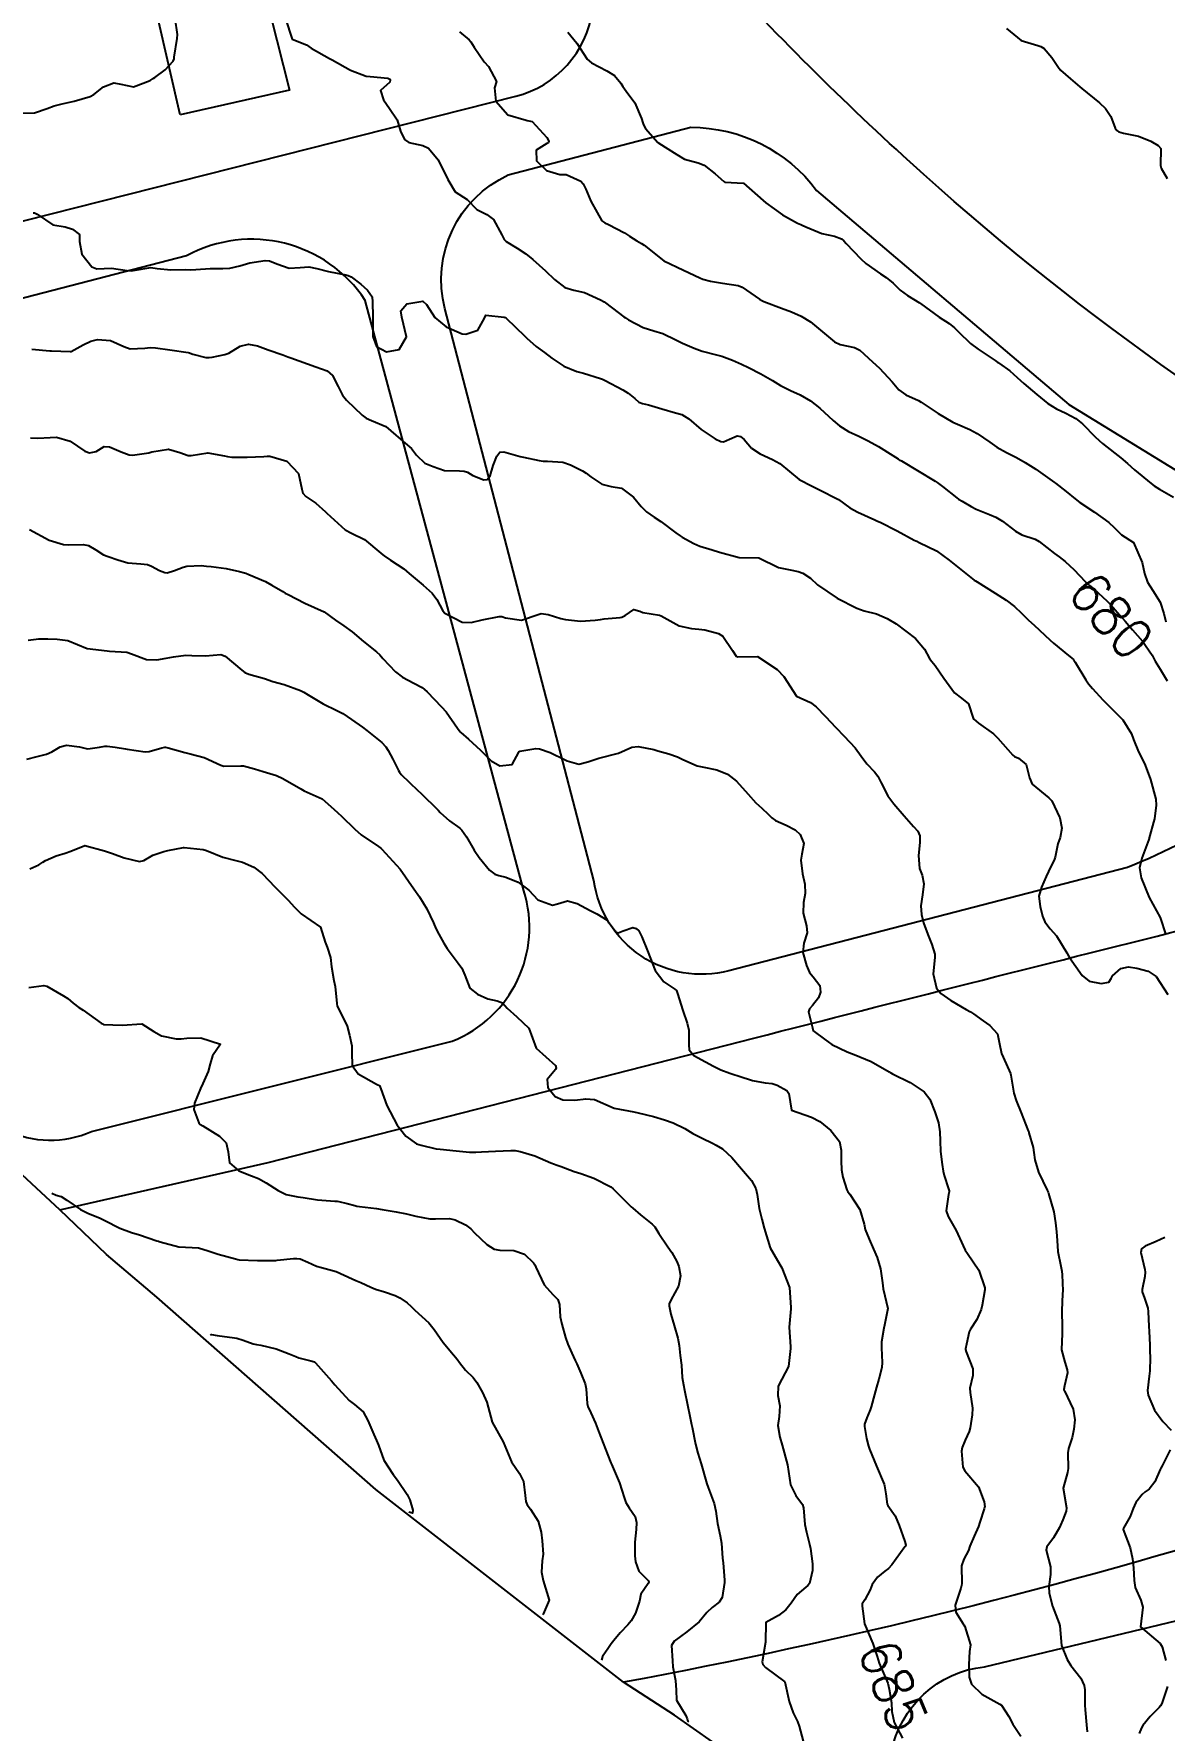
# Model space of a CAD drawing. Header units: metres. Extents: x 292545 to 299085, y 7450245 to 7463078.
# Drawn here: x 295221.8 to 295336.5, y 7462059.3 to 7462231.4 of the extents above; entities that cross this region are included whole.
import ezdxf
from ezdxf.enums import TextEntityAlignment as Align

# ---------------------------------------------------------------- set-up
doc = ezdxf.new("R2010")
doc.units = ezdxf.units.M
for name, color, linetype in [('Area', 45, 'Continuous'), ('Cotas', 45, 'Continuous'), ('Curvas de Nivel 1m', 11, 'Continuous'), ('Curvas de Nivel 5m', 15, 'Continuous'), ('Edificações', 30, 'Continuous'), ('Vias Primárias', 230, 'Continuous')]:
    doc.layers.add(name, color=color, linetype=linetype)
doc.styles.add('Style-STANDARD', font='STANDARD.shx')

msp = doc.modelspace()

# ---------------------------------------------------------------- linework, layer by layer
at = {"layer": 'Area'}
msp.add_polyline3d([(295296.44, 7462054.05, 686.29), (295286.83, 7462060.81, 686.89), (295281.64, 7462064.15, 687.44), (295270.99, 7462072.44, 689.02), (295256.52, 7462083.69, 689.88), (295234.3, 7462103.23, 689.26), (295229.22, 7462107.55, 689.09), (295224.46, 7462112.07, 688.86), (295218.75, 7462117.37, 688.76), (295212.18, 7462122.95, 688.26), (295210.22, 7462124.87, 688.24), (295194.9, 7462138.32, 687.54), (295187.76, 7462145.08, 687.13), (295184.62, 7462147.5, 687.02), (295182.61, 7462149.05, 687.01), (295173.4, 7462159.54, 686.67), (295169.09, 7462163.56, 686.09), (295163.64, 7462171.29, 685.31), (295153.98, 7462184.03, 683.41)], dxfattribs=at)
at = {"layer": 'Curvas de Nivel 1m', "flags": 128}
for points, elevation in [([(295265.02, 7462231.6), (295265.99, 7462230.77), (295266.17, 7462230.57), (295266.51, 7462230.04), (295267.52, 7462228.55), (295267.96, 7462228.06), (295268.76, 7462226.54), (295268.57, 7462225.91), (295268.71, 7462224.54), (295269.9, 7462223.18), (295271.79, 7462222.61), (295271.89, 7462222.6), (295272.39, 7462222.5), (295273.88, 7462220.85), (295274.06, 7462220.48), (295274.04, 7462220.31), (295273.87, 7462220.26), (295272.79, 7462219.57), (295272.83, 7462218.49), (295273.84, 7462217.5), (295275.18, 7462217.12), (295275.83, 7462217.12), (295277.33, 7462216.44), (295277.57, 7462216.18), (295277.81, 7462215.62), (295278.34, 7462214.42), (295278.96, 7462213.24), (295279.46, 7462212.41), (295279.77, 7462212.22), (295280.14, 7462212.04), (295281.76, 7462211.18), (295282.24, 7462210.87), (295282.99, 7462210.37), (295283.48, 7462210.1), (295283.75, 7462209.93), (295285.73, 7462208.34), (295287.72, 7462207.41), (295289.38, 7462206.63), (295289.71, 7462206.49), (295290.46, 7462206.28), (295291.7, 7462206.07), (295293.29, 7462205.84), (295293.7, 7462205.68), (295295.43, 7462204.48), (295295.68, 7462204.32), (295295.88, 7462204.22), (295297.67, 7462203.55), (295298.69, 7462203.17), (295299.66, 7462202.75), (295300.62, 7462202.16), (295301.64, 7462201.33), (295303.04, 7462200.14), (295303.63, 7462199.86), (295305.08, 7462199.56), (295305.62, 7462199.29), (295306.92, 7462198.09), (295307.6, 7462197.45), (295308.89, 7462196.07), (295309.58, 7462195.27), (295310.27, 7462194.75), (295311.56, 7462194.18), (295311.83, 7462194.03), (295313.55, 7462192.87), (295315.05, 7462191.99), (295315.53, 7462191.78), (295316.79, 7462191.24), (295317.52, 7462190.85), (295318.79, 7462189.95), (295319.51, 7462189.44), (295320.49, 7462188.91), (295321.5, 7462188.41), (295322.39, 7462187.9), (295323.48, 7462187.22), (295325.37, 7462185.87), (295325.46, 7462185.8), (295326.56, 7462184.96), (295327.45, 7462184.21), (295327.93, 7462183.84), (295329.43, 7462182.84), (295330.88, 7462181.81), (295331.41, 7462181.3), (295332.17, 7462180.56), (295333.39, 7462179.77), (295334.24, 7462177.76), (295334.49, 7462176.62), (295334.79, 7462175.76), (295335.33, 7462174.91), (295336.09, 7462173.74), (295336.46, 7462172.59), (295336.67, 7462171.74)], 679), ([(295276, 7462231.56), (295276.9, 7462230.44), (295277.97, 7462228.81), (295278.39, 7462228.43), (295279.96, 7462227.64), (295280.72, 7462227.17), (295281.36, 7462226.39), (295281.59, 7462226.03), (295281.93, 7462225.56), (295282.79, 7462224.37), (295283.46, 7462222.8), (295283.6, 7462222.36), (295283.69, 7462222.16), (295283.89, 7462221.79), (295285.12, 7462220.35), (295285.87, 7462219.88), (295287.05, 7462219.13), (295287.85, 7462218.68), (295289.22, 7462218.3), (295289.84, 7462218.05), (295290.94, 7462217.17), (295291.82, 7462216.39), (295291.91, 7462216.35), (295293.82, 7462216.24), (295295.81, 7462214.46), (295296.09, 7462214.22), (295297.79, 7462213.02), (295299.31, 7462212.18), (295299.64, 7462212.04), (295299.77, 7462211.97), (295300.14, 7462211.8), (295301.76, 7462211.14), (295303.06, 7462210.84), (295303.76, 7462210.59), (295304.01, 7462210.38), (295304.23, 7462210.12), (295305.73, 7462208.55), (295306.22, 7462208.09), (295307.71, 7462207.02), (295308.29, 7462206.65), (295308.99, 7462206.07), (295309.7, 7462205.39), (295310.46, 7462204.82), (295311.68, 7462204.09), (295311.78, 7462204.03), (295313.66, 7462202.65), (295314.68, 7462201.99), (295315.23, 7462201.57), (295315.64, 7462201.14), (295316.85, 7462199.97), (295317.63, 7462199.39), (295319.33, 7462198.23), (295319.61, 7462198.05), (295319.68, 7462198), (295319.77, 7462197.94), (295320.85, 7462197.18), (295321.59, 7462196.52), (295322.27, 7462195.9), (295323.57, 7462194.8), (295324.7, 7462193.88), (295325.56, 7462193.35), (295326.52, 7462192.89), (295327.54, 7462192.36), (295328.22, 7462191.83), (295329.52, 7462190.48), (295330.22, 7462189.81), (295331.5, 7462188.83), (295332.09, 7462188.38), (295332.76, 7462187.78), (295333.48, 7462187.16), (295335.18, 7462185.75), (295335.46, 7462185.53), (295336, 7462185.2), (295337.45, 7462184.37)], 678), ([(295320.5, 7462231.93), (295321.99, 7462230.7), (295323.68, 7462230.2), (295323.99, 7462230.11), (295324.33, 7462229.88), (295325.09, 7462228.99), (295325.83, 7462227.86), (295325.89, 7462227.79), (295325.96, 7462227.7), (295327, 7462226.8), (295327.94, 7462226.01), (295328.15, 7462225.84), (295329.92, 7462224.39), (295330.54, 7462223.81), (295331.08, 7462222.98), (295331.52, 7462221.8), (295331.67, 7462221.57), (295331.89, 7462221.44), (295332.35, 7462221.32), (295333.88, 7462220.99), (295335.14, 7462220.49), (295335.87, 7462220.07), (295336.14, 7462219.75), (295336.13, 7462218.03), (295336.18, 7462217.74), (295336.79, 7462216.69)], 677), ([(295221.78, 7462213.21), (295221.89, 7462213.21), (295222.17, 7462213.09), (295223.77, 7462212.02), (295225.01, 7462211.81), (295225.76, 7462211.57), (295226.47, 7462211.04), (295226.46, 7462210.33), (295226.71, 7462209.04), (295227.72, 7462207.75), (295228.24, 7462207.54), (295229.72, 7462207.61), (295231.32, 7462207.38), (295231.72, 7462207.33), (295232.13, 7462207.39), (295233.72, 7462207.67), (295234.35, 7462207.58), (295235.72, 7462207.44), (295237.17, 7462207.46), (295237.72, 7462207.44), (295238.28, 7462207.47), (295239.72, 7462207.59), (295241.01, 7462207.58), (295241.72, 7462207.6), (295242.72, 7462207.85), (295243.73, 7462208.16), (295245.3, 7462208.39), (295245.73, 7462208.34), (295246.48, 7462208.05), (295247.72, 7462207.61), (295248.85, 7462207.66), (295249.72, 7462207.75), (295250.55, 7462207.59), (295251.71, 7462207.26), (295253.49, 7462206.94), (295253.71, 7462206.88), (295254.01, 7462206.72), (295254.99, 7462205.99), (295255.69, 7462205.39), (295256.15, 7462204.69), (295256.18, 7462204.18), (295256.23, 7462202.68), (295256.21, 7462202.13), (295256.21, 7462200.68), (295256.59, 7462199.65), (295257.62, 7462199.11), (295258.9, 7462199.37), (295259.63, 7462200.65), (295259.16, 7462202.65), (295259.05, 7462203.27), (295259.68, 7462204), (295261.3, 7462204.25), (295261.68, 7462203.91), (295262.51, 7462202.61), (295263.65, 7462201.67), (295265.27, 7462200.95), (295265.64, 7462200.9), (295266.88, 7462201.32), (295267.54, 7462202.55), (295267.67, 7462202.83), (295269.54, 7462202.65), (295269.66, 7462202.6), (295269.74, 7462202.53), (295271.64, 7462200.71), (295271.85, 7462200.51), (295272.8, 7462199.66), (295273.62, 7462199.04), (295274.38, 7462198.47), (295275.6, 7462197.66), (295276.92, 7462197.11), (295277.59, 7462196.94), (295279.3, 7462196.41), (295279.51, 7462196.34), (295279.58, 7462196.31), (295279.79, 7462196.2), (295281.57, 7462195.26), (295282.12, 7462194.94), (295282.79, 7462194.37), (295283.21, 7462194.02), (295283.56, 7462193.87), (295284.17, 7462193.74), (295285.55, 7462193.35), (295286.93, 7462192.94), (295287.55, 7462192.76), (295287.84, 7462192.61), (295288.27, 7462192.31), (295289.53, 7462191.25), (295290.95, 7462190.28), (295291.51, 7462190.01), (295291.8, 7462189.98), (295292.4, 7462190.26), (295293.17, 7462190.6), (295293.52, 7462190.54), (295293.87, 7462190.24), (295294.63, 7462189.35), (295295.5, 7462188.76), (295296.76, 7462188.21), (295297.49, 7462187.78), (295299.46, 7462186.18), (295300.78, 7462185.48), (295301.45, 7462185.16), (295303.44, 7462184.13), (295304.62, 7462183.3), (295305.43, 7462182.87), (295307.13, 7462182.08), (295307.42, 7462181.95), (295307.67, 7462181.83), (295309.41, 7462180.95), (295311.14, 7462180.03), (295311.3, 7462179.94), (295311.39, 7462179.9), (295311.63, 7462179.79), (295313.38, 7462178.93), (295314.69, 7462178), (295315.36, 7462177.44), (295317.23, 7462175.96), (295317.3, 7462175.92), (295317.34, 7462175.89), (295317.53, 7462175.77), (295319.33, 7462174.63), (295320.47, 7462173.93), (295321.32, 7462173.27), (295322, 7462172.6), (295322.74, 7462171.9), (295323.3, 7462171.39), (295324.91, 7462169.87), (295325.27, 7462169.55), (295326.8, 7462168.31), (295327.25, 7462167.94), (295327.3, 7462167.89), (295327.33, 7462167.85), (295327.45, 7462167.65), (295328.55, 7462165.83), (295328.82, 7462165.43), (295329.21, 7462164.95), (295330.25, 7462163.81), (295331.19, 7462162.89), (295332.29, 7462161.79), (295333.16, 7462160.35), (295333.39, 7462159.78), (295333.9, 7462158.53), (295334.29, 7462157.76), (295334.56, 7462157.19), (295335.11, 7462155.75), (295335.65, 7462153.74), (295335.69, 7462153.14), (295335.5, 7462151.75), (295335.41, 7462151.39), (295335.04, 7462150.04), (295334.97, 7462149.81), (295334.96, 7462149.75), (295334.93, 7462149.65), (295334.22, 7462147.76), (295333.99, 7462146.76), (295334.15, 7462145.76), (295334.96, 7462143.75), (295336.08, 7462141.74), (295336.66, 7462139.99)], 681), ([(295221.62, 7462199.4), (295223.46, 7462199.23), (295223.62, 7462199.22), (295225.52, 7462199.14), (295225.61, 7462199.16), (295226.84, 7462199.82), (295227.63, 7462200.2), (295228.28, 7462200.38), (295229.63, 7462200.27), (295230.95, 7462199.65), (295231.62, 7462199.42), (295233.09, 7462199.5), (295233.62, 7462199.55), (295234.19, 7462199.53), (295235.62, 7462199.33), (295237.48, 7462199.05), (295237.61, 7462199.02), (295237.71, 7462199), (295237.98, 7462198.9), (295239.27, 7462198.55), (295239.61, 7462198.53), (295239.92, 7462198.57), (295241.22, 7462198.86), (295241.52, 7462198.95), (295241.61, 7462199), (295242.78, 7462199.69), (295243.62, 7462199.9), (295244.51, 7462199.72), (295245.62, 7462199.32), (295247.11, 7462198.8), (295247.61, 7462198.6), (295247.89, 7462198.51), (295249.6, 7462197.9), (295250.45, 7462197.61), (295251.6, 7462197.18), (295252.13, 7462196.73), (295252.71, 7462195.59), (295253.15, 7462194.72), (295253.56, 7462194.23), (295255.14, 7462192.7), (295255.54, 7462192.39), (295256.07, 7462192.16), (295257.53, 7462191.55), (295258.57, 7462190.66), (295259.51, 7462189.86), (295260.16, 7462189.3), (295260.66, 7462188.64), (295261.48, 7462187.84), (295262.35, 7462187.48), (295263.48, 7462187.08), (295265.02, 7462187.04), (295265.48, 7462187.02), (295265.81, 7462186.91), (295266.35, 7462186.57), (295267.47, 7462186.13), (295267.83, 7462186.18), (295268.11, 7462186.54), (295268.44, 7462187.58), (295268.79, 7462188.54), (295269.1, 7462188.93), (295269.5, 7462188.97), (295271.16, 7462188.51), (295271.49, 7462188.43), (295273.11, 7462188.11), (295273.49, 7462188.04), (295273.93, 7462188.04), (295275.49, 7462187.93), (295276.28, 7462187.66), (295277.48, 7462187.06), (295277.86, 7462186.82), (295278.34, 7462186.43), (295279.46, 7462185.71), (295280.39, 7462185.47), (295281.46, 7462185.29), (295282.65, 7462184.38), (295283.43, 7462183.44), (295283.97, 7462182.9), (295284.75, 7462182.35), (295285.42, 7462181.91), (295286.96, 7462180.76), (295287.39, 7462180.44), (295287.59, 7462180.32), (295288.78, 7462179.69), (295289.38, 7462179.42), (295290.64, 7462179.02), (295291.38, 7462178.81), (295293.37, 7462178.25), (295295.37, 7462178.22), (295297.36, 7462177.24), (295298.55, 7462177), (295299.36, 7462176.84), (295299.85, 7462176.66), (295300.6, 7462176.16), (295301.34, 7462175.49), (295303.32, 7462174.13), (295305.31, 7462173.13), (295306.07, 7462172.86), (295307.31, 7462172.53), (295308.39, 7462172.07), (295309.29, 7462171.51), (295311.27, 7462170.04), (295312.19, 7462168.96), (295312.69, 7462168.02), (295312.92, 7462167.69), (295313.25, 7462167.3), (295314.13, 7462166), (295315.21, 7462164.51), (295315.93, 7462163.98), (295316.63, 7462163.4), (295317.13, 7462161.96), (295317.18, 7462161.87), (295317.67, 7462161.46), (295319.16, 7462160.36), (295319.6, 7462159.94), (295321.14, 7462158.19), (295321.29, 7462158.07), (295321.71, 7462157.91), (295322.48, 7462157.26), (295322.82, 7462155.89), (295323.1, 7462155.27), (295324.79, 7462153.87), (295325.08, 7462153.56), (295325.9, 7462151.86), (295326.12, 7462150.79), (295325.93, 7462149.86), (295325.69, 7462149.21), (295325.44, 7462147.87), (295325.34, 7462147.54), (295325, 7462146.92), (295324.51, 7462145.88), (295324.06, 7462144.8), (295323.79, 7462143.89), (295323.92, 7462142.85), (295324.15, 7462141.88), (295324.37, 7462141.31), (295324.93, 7462140.6), (295325.58, 7462139.86), (295326.6, 7462138.15), (295326.79, 7462137.85), (295326.89, 7462137.69), (295328.16, 7462135.84), (295328.87, 7462135.27), (295330.1, 7462135.05), (295330.86, 7462135.16), (295331.1, 7462135.56), (295331.23, 7462135.8), (295332.09, 7462136.57), (295332.88, 7462136.72), (295333.7, 7462136.59), (295334.88, 7462136.29), (295335.66, 7462135.74), (295336.85, 7462133.92)], 682), ([(295221.51, 7462190.4), (295222.24, 7462190.36), (295223.51, 7462190.42), (295224.12, 7462190.46), (295225.51, 7462190.05), (295227, 7462189.03), (295227.49, 7462188.89), (295228.15, 7462189.02), (295228.98, 7462189.52), (295229.5, 7462189.49), (295230.69, 7462188.99), (295231.49, 7462188.67), (295231.83, 7462188.64), (295233.49, 7462188.87), (295233.82, 7462188.96), (295235.5, 7462189.26), (295236.65, 7462188.92), (295237.49, 7462188.61), (295237.8, 7462188.6), (295239.49, 7462188.89), (295241.19, 7462188.57), (295241.49, 7462188.49), (295241.92, 7462188.43), (295243.49, 7462188.44), (295245.18, 7462188.5), (295245.49, 7462188.53), (295245.76, 7462188.54), (295247.49, 7462188.04), (295248.67, 7462186.78), (295249.02, 7462185.2), (295249.12, 7462184.77), (295249.44, 7462184.45), (295250.45, 7462183.77), (295251.42, 7462182.89), (295251.57, 7462182.74), (295253.41, 7462181.07), (295254.06, 7462180.71), (295255.39, 7462180.07), (295257.04, 7462178.68), (295257.23, 7462178.53), (295257.37, 7462178.43), (295258.03, 7462178), (295259.36, 7462177.11), (295259.91, 7462176.64), (295261.34, 7462175.44), (295262.25, 7462174.62), (295262.71, 7462174), (295263.31, 7462172.86), (295263.54, 7462172.6), (295265.29, 7462171.7), (295266.2, 7462171.66), (295267.3, 7462171.93), (295269.03, 7462172.26), (295269.3, 7462172.26), (295269.68, 7462172.14), (295271.3, 7462171.89), (295272.98, 7462172.48), (295273.3, 7462172.58), (295274.02, 7462172.47), (295275.3, 7462172.08), (295275.78, 7462171.97), (295277.3, 7462171.8), (295278.77, 7462171.89), (295279.3, 7462171.98), (295279.68, 7462172.02), (295281.3, 7462172.16), (295281.49, 7462172.2), (295281.83, 7462172.38), (295282.7, 7462172.99), (295283.31, 7462172.8), (295283.62, 7462172.68), (295285.3, 7462172.39), (295285.46, 7462172.34), (295287.29, 7462171.31), (295288.55, 7462171.05), (295289.29, 7462170.99), (295289.9, 7462170.91), (295291.28, 7462170.55), (295291.73, 7462170.27), (295292.69, 7462168.82), (295293.09, 7462168.25), (295293.25, 7462168.17), (295295.25, 7462168.22), (295297.24, 7462166.9), (295297.91, 7462166.19), (295299.2, 7462164.18), (295300.6, 7462163.56), (295301.19, 7462163.12), (295302.12, 7462162.14), (295303.17, 7462161.02), (295304.03, 7462160.12), (295305.15, 7462158.93), (295305.76, 7462158.1), (295306.34, 7462157.31), (295307.12, 7462156.5), (295307.44, 7462156.08), (295307.77, 7462155.41), (295308.47, 7462154.07), (295309.07, 7462153.26), (295310.1, 7462152.05), (295311.05, 7462150.96), (295311.5, 7462150.48), (295311.69, 7462150.03), (295311.71, 7462149.35), (295311.58, 7462148.03), (295311.68, 7462146.71), (295311.93, 7462146.03), (295312.12, 7462145.16), (295311.99, 7462144.02), (295311.82, 7462142.9), (295311.86, 7462142.03), (295312.09, 7462141.18), (295312.5, 7462140.02), (295312.91, 7462139), (295313.23, 7462138.01), (295313.22, 7462137.68), (295313.06, 7462136.01), (295313.4, 7462134.55), (295313.83, 7462134.01), (295314.84, 7462133.3), (295316.4, 7462132.4), (295316.83, 7462132.17), (295317.15, 7462131.97), (295318.12, 7462131.26), (295318.81, 7462130.79), (295319.58, 7462129.93), (295319.8, 7462128.91), (295320, 7462127.93), (295320.76, 7462126.22), (295320.89, 7462125.92), (295320.92, 7462125.75), (295321.23, 7462123.92), (295321.46, 7462123.17), (295321.97, 7462121.91), (295322.68, 7462120.1), (295322.75, 7462119.96), (295322.77, 7462119.9), (295323.19, 7462118.41), (295323.28, 7462117.89), (295323.38, 7462117.16), (295323.73, 7462115.89), (295324.61, 7462114.06), (295324.68, 7462113.95), (295324.71, 7462113.88), (295324.76, 7462113.73), (295325.28, 7462111.87), (295325.45, 7462110.74), (295325.57, 7462109.86), (295325.65, 7462108.96), (295325.71, 7462107.86), (295326.01, 7462106.36), (295326.12, 7462105.86), (295326.15, 7462105.49), (295326.2, 7462103.85), (295326.19, 7462103.55), (295326.11, 7462101.86), (295326.15, 7462100.15), (295326.15, 7462099.85), (295326.13, 7462099.54), (295326.08, 7462097.86), (295326.4, 7462096.61), (295326.66, 7462095.85), (295326.69, 7462095.55), (295326.38, 7462094.21), (295326.31, 7462093.85), (295326.32, 7462093.79), (295326.37, 7462093.7), (295327.25, 7462091.84), (295327.41, 7462090.76), (295327.34, 7462089.84), (295327.17, 7462088.99), (295326.8, 7462087.85), (295326.73, 7462087.41), (295326.74, 7462085.85), (295326.69, 7462085.43), (295326.25, 7462083.85), (295326.58, 7462081.85), (295326.55, 7462081.52), (295326.21, 7462080.62), (295325.98, 7462080.09), (295325.88, 7462079.86), (295325.26, 7462078.81), (295324.57, 7462077.88), (295324.52, 7462077.54), (295324.95, 7462075.87), (295324.95, 7462075.07), (295324.78, 7462073.87), (295324.83, 7462073.17), (295325.17, 7462071.87), (295325.84, 7462070.12), (295325.91, 7462069.86), (295326.06, 7462067.86), (295326.64, 7462066.44), (295327.03, 7462065.85), (295328.02, 7462064.55), (295328.36, 7462063.83), (295328.45, 7462063.38), (295328.45, 7462061.83), (295328.46, 7462061.36), (295328.61, 7462059.82), (295328.67, 7462059.11)], 683), ([(295221.4, 7462181.1), (295223.39, 7462180.01), (295224.86, 7462179.58), (295225.38, 7462179.54), (295226.85, 7462179.56), (295227.38, 7462179.46), (295228.14, 7462179.02), (295228.9, 7462178.53), (295229.37, 7462178.34), (295230.37, 7462178.01), (295231.36, 7462177.73), (295232.7, 7462177.62), (295233.36, 7462177.55), (295233.77, 7462177.37), (295234.59, 7462176.94), (295235.14, 7462176.72), (295235.35, 7462176.71), (295236.1, 7462176.92), (295237, 7462177.27), (295237.36, 7462177.39), (295238.81, 7462177.44), (295239.36, 7462177.39), (295239.82, 7462177.34), (295241.36, 7462177.14), (295242.69, 7462176.85), (295243.21, 7462176.7), (295243.35, 7462176.65), (295243.65, 7462176.54), (295245.34, 7462175.81), (295245.99, 7462175.46), (295247.08, 7462174.79), (295247.33, 7462174.65), (295247.62, 7462174.5), (295249.32, 7462173.62), (295251.3, 7462172.75), (295252.45, 7462171.89), (295253.29, 7462171.32), (295254.12, 7462170.71), (295255.27, 7462169.75), (295256.61, 7462168.68), (295256.94, 7462168.37), (295257.25, 7462168.02), (295258.51, 7462166.66), (295259.23, 7462166.11), (295260.37, 7462165.49), (295261.22, 7462165.06), (295261.47, 7462164.88), (295261.72, 7462164.62), (295263.19, 7462163.1), (295263.65, 7462162.6), (295264.82, 7462160.93), (295265.07, 7462160.58), (295265.16, 7462160.49), (295265.91, 7462159.81), (295267.14, 7462158.71), (295267.29, 7462158.56), (295268.22, 7462157.64), (295269.12, 7462157.11), (295270.36, 7462157.27), (295271.03, 7462158.51), (295271.07, 7462158.58), (295271.13, 7462158.61), (295272.76, 7462158.87), (295273.14, 7462158.84), (295274.22, 7462158.47), (295274.83, 7462158.17), (295275.13, 7462158.03), (295275.94, 7462157.64), (295277.12, 7462157.3), (295278.02, 7462157.53), (295279.13, 7462157.91), (295281.13, 7462158.39), (295282.49, 7462159.02), (295283.14, 7462159.07), (295284.72, 7462158.76), (295285.14, 7462158.65), (295286.23, 7462158.33), (295287.13, 7462158.03), (295287.68, 7462157.76), (295289.12, 7462157.13), (295289.81, 7462156.98), (295291.12, 7462156.72), (295292.18, 7462156.26), (295293.1, 7462155.57), (295294.28, 7462154.24), (295295.07, 7462153.35), (295295.67, 7462152.82), (295296.31, 7462152.21), (295296.69, 7462151.83), (295297.06, 7462151.59), (295298.14, 7462151.1), (295299.05, 7462150.64), (295299.56, 7462150.17), (295299.95, 7462149.25), (295299.75, 7462148.17), (295299.62, 7462147.56), (295299.81, 7462146.17), (295300.05, 7462145.1), (295300.07, 7462144.17), (295299.89, 7462143.24), (295299.88, 7462142.17), (295300.21, 7462140.88), (295300.27, 7462140.17), (295299.95, 7462139.13), (295299.85, 7462138.17), (295300.2, 7462136.85), (295300.51, 7462136.16), (295300.87, 7462135.72), (295301.55, 7462134.84), (295301.63, 7462134.15), (295301.43, 7462133.57), (295300.83, 7462132.81), (295300.51, 7462132.48), (295300.42, 7462132.16), (295300.81, 7462130.55), (295300.9, 7462130.25), (295300.98, 7462130.16), (295302.04, 7462129.38), (295302.79, 7462128.86), (295304.32, 7462128.11), (295304.78, 7462127.94), (295305.04, 7462127.85), (295306.77, 7462127.13), (295308.6, 7462126.06), (295308.69, 7462126), (295308.75, 7462125.97), (295308.93, 7462125.88), (295310.74, 7462124.98), (295312.16, 7462124.03), (295312.72, 7462123.29), (295313.24, 7462122.01), (295313.59, 7462120.9), (295313.74, 7462120), (295313.76, 7462119.09), (295313.81, 7462118), (295313.97, 7462116.67), (295314.07, 7462116), (295314.18, 7462115.55), (295314.62, 7462114.22), (295314.68, 7462113.99), (295314.69, 7462113.91), (295314.61, 7462113.63), (295314.39, 7462111.99), (295314.58, 7462111.4), (295315.39, 7462109.98), (295316.11, 7462108.41), (295316.3, 7462107.97), (295316.54, 7462107.65), (295317.69, 7462105.96), (295318.3, 7462104.15), (295318.3, 7462103.95), (295318.03, 7462102.4), (295317.92, 7462101.96), (295317.48, 7462100.94), (295316.86, 7462099.97), (295316.72, 7462099.69), (295316.43, 7462098.44), (295316.34, 7462097.97), (295316.34, 7462097.89), (295316.42, 7462097.67), (295317.09, 7462095.96), (295317.07, 7462095.28), (295316.79, 7462093.97), (295316.81, 7462093.53), (295317.03, 7462091.96), (295317.02, 7462091.29), (295316.81, 7462089.97), (295316.7, 7462089.58), (295316.31, 7462088.71), (295316, 7462087.97), (295315.93, 7462087.6), (295316.07, 7462085.97), (295316.28, 7462085.59), (295317.64, 7462083.96), (295318.24, 7462082.45), (295318.29, 7462081.95), (295318.28, 7462081.9), (295318.23, 7462081.73), (295317.79, 7462080.38), (295317.65, 7462079.96), (295317.2, 7462078.96), (295316.79, 7462077.96), (295316.63, 7462077.51), (295316.17, 7462076.62), (295315.94, 7462075.97), (295315.95, 7462074.16), (295315.94, 7462073.97), (295315.85, 7462073.69), (295315.28, 7462071.98), (295315.37, 7462071.25), (295316.09, 7462070.09), (295316.17, 7462069.97), (295316.27, 7462069.79), (295316.85, 7462067.96), (295316.75, 7462067.27), (295316.66, 7462065.96), (295316.72, 7462064.66), (295316.96, 7462063.97), (295318.01, 7462062.93), (295319.83, 7462061.93), (295319.99, 7462061.83), (295320.73, 7462060.67), (295321.14, 7462059.91), (295321.95, 7462058.68)], 684), ([(295221.12, 7462157.78), (295222.16, 7462158.06), (295223.13, 7462158.3), (295223.65, 7462158.55), (295224.5, 7462159.06), (295225.14, 7462159.21), (295226.48, 7462159.04), (295227.14, 7462158.87), (295227.32, 7462158.85), (295228.5, 7462159.02), (295229.04, 7462159.11), (295229.14, 7462159.13), (295229.26, 7462159.13), (295230.1, 7462159), (295231.14, 7462158.83), (295231.32, 7462158.8), (295233.14, 7462158.53), (295233.53, 7462158.57), (295234.82, 7462158.94), (295235.14, 7462159), (295235.2, 7462159), (295235.46, 7462158.94), (295237.14, 7462158.47), (295237.7, 7462158.34), (295239.13, 7462157.98), (295240.8, 7462157.19), (295241.12, 7462157.09), (295242.83, 7462157.13), (295243.12, 7462157.11), (295244.21, 7462156.83), (295245.11, 7462156.56), (295246.44, 7462156.13), (295247.1, 7462155.84), (295248.92, 7462154.77), (295249.09, 7462154.67), (295249.26, 7462154.6), (295251.08, 7462153.76), (295252.27, 7462152.73), (295252.68, 7462152.34), (295253.06, 7462152.01), (295254.38, 7462150.71), (295255.04, 7462150.12), (295256.79, 7462148.92), (295257.02, 7462148.77), (295257.07, 7462148.73), (295257.12, 7462148.68), (295258.99, 7462146.65), (295260.39, 7462144.64), (295260.96, 7462143.84), (295261.7, 7462142.62), (295262.37, 7462141.18), (295262.61, 7462140.61), (295262.92, 7462140.04), (295263.44, 7462139.13), (295263.76, 7462138.6), (295264.88, 7462137.09), (295265.26, 7462136.58), (295265.56, 7462135.88), (295266.06, 7462134.57), (295266.85, 7462133.95), (295267.9, 7462133.49), (295268.84, 7462133.27), (295269.36, 7462133.06), (295269.86, 7462132.52), (295270.82, 7462131.65), (295272.04, 7462130.5), (295272.78, 7462128.49), (295274.76, 7462126.73), (295274.81, 7462126.47), (295274.75, 7462126.31), (295273.91, 7462125.31), (295273.96, 7462124.48), (295274.72, 7462123.57), (295275.49, 7462123.23), (295276.72, 7462123.2), (295277.81, 7462123.34), (295278.72, 7462123.27), (295280.71, 7462122.4), (295282.71, 7462122.01), (295283.14, 7462121.93), (295284.7, 7462121.56), (295285.81, 7462121.22), (295286.69, 7462120.9), (295287.86, 7462120.31), (295288.68, 7462119.83), (295289.64, 7462119.33), (295290.67, 7462118.83), (295291.04, 7462118.64), (295291.69, 7462118.26), (295292.65, 7462117.39), (295293.62, 7462116.24), (295294.62, 7462115.05), (295295.08, 7462114.23), (295295.2, 7462113.63), (295295.4, 7462112.22), (295295.68, 7462111.12), (295295.93, 7462110.22), (295296.54, 7462108.21), (295297.28, 7462106.94), (295297.72, 7462106.19), (295298.49, 7462104.18), (295298.61, 7462102.18), (295298.61, 7462102.04), (295298.44, 7462100.18), (295298.6, 7462098.18), (295298.6, 7462098), (295298.4, 7462096.18), (295297.7, 7462094.88), (295297.33, 7462094.2), (295297.31, 7462093.25), (295297.5, 7462092.2), (295297.42, 7462091.12), (295297.31, 7462090.2), (295297.5, 7462089.01), (295297.74, 7462088.2), (295298.28, 7462086.19), (295298.58, 7462084.19), (295299.14, 7462083.08), (295299.81, 7462082.17), (295299.92, 7462081.85), (295300.05, 7462080.16), (295300.2, 7462079.38), (295300.53, 7462078.16), (295300.62, 7462077.72), (295300.83, 7462076.15), (295300.83, 7462075.48), (295300.53, 7462074.16), (295300.34, 7462073.96), (295300.14, 7462073.81), (295299.26, 7462073.04), (295298.65, 7462072.18), (295298.11, 7462071.5), (295297.37, 7462070.93), (295296.09, 7462070.21), (295296.06, 7462068.21), (295295.72, 7462066.21), (295295.77, 7462065.95), (295296.04, 7462065.63), (295298.02, 7462064.19), (295298.46, 7462062.18), (295298.85, 7462061.05), (295299.29, 7462060.17), (295299.48, 7462059.68), (295299.88, 7462058.17)], 686), ([(295221.43, 7462146.66), (295222.34, 7462147.09), (295222.74, 7462147.35), (295223.01, 7462147.52), (295224.1, 7462147.98), (295225.01, 7462148.25), (295225.6, 7462148.46), (295227.02, 7462149.03), (295229.02, 7462148.48), (295229.8, 7462148.21), (295231.01, 7462147.79), (295232.56, 7462147.4), (295233, 7462147.51), (295233.91, 7462148.05), (295235.02, 7462148.43), (295235.43, 7462148.52), (295237.02, 7462148.84), (295237.08, 7462148.85), (295239.02, 7462148.64), (295239.36, 7462148.54), (295241.01, 7462147.86), (295242.33, 7462147.52), (295243, 7462147.34), (295244.15, 7462146.83), (295244.99, 7462146.2), (295246.32, 7462144.81), (295246.97, 7462144.17), (295247.65, 7462143.48), (295248.26, 7462142.78), (295248.94, 7462142.11), (295250.92, 7462140.75), (295251.4, 7462139.24), (295251.6, 7462138.74), (295251.94, 7462137.68), (295252.04, 7462136.74), (295252.25, 7462135.34), (295252.39, 7462134.73), (295252.57, 7462133), (295252.62, 7462132.73), (295252.83, 7462132.3), (295253.61, 7462130.72), (295253.86, 7462129.78), (295254.1, 7462128.71), (295254.1, 7462128.03), (295254.13, 7462126.71), (295254.75, 7462125.87), (295256.59, 7462124.82), (295256.73, 7462124.77), (295256.89, 7462124.68), (295257.05, 7462124.36), (295257.65, 7462122.67), (295258.68, 7462120.66), (295259.57, 7462119.55), (295260.66, 7462118.78), (295261.14, 7462118.63), (295262.66, 7462118.28), (295263.05, 7462118.22), (295264.66, 7462118.06), (295266.02, 7462117.94), (295266.66, 7462117.93), (295267.25, 7462117.96), (295268.66, 7462118.02), (295270.22, 7462118.08), (295270.66, 7462118.08), (295271.15, 7462118.01), (295272.65, 7462117.56), (295274.26, 7462116.86), (295274.65, 7462116.7), (295274.82, 7462116.64), (295275.31, 7462116.46), (295276.64, 7462115.96), (295277.32, 7462115.75), (295278.63, 7462115.3), (295280.36, 7462114.4), (295280.61, 7462114.21), (295281.5, 7462113.29), (295282.43, 7462112.37), (295282.59, 7462112.23), (295283.37, 7462111.57), (295284.57, 7462110.62), (295284.82, 7462110.35), (295285.24, 7462109.66), (295286.13, 7462108.33), (295286.54, 7462107.74), (295287.05, 7462106.85), (295287.27, 7462106.32), (295287.44, 7462105.39), (295287.23, 7462104.32), (295286.48, 7462102.98), (295286.28, 7462102.53), (295286.29, 7462102.33), (295286.46, 7462101.49), (295286.77, 7462100.33), (295287.17, 7462099.06), (295287.29, 7462098.32), (295287.41, 7462097.31), (295287.52, 7462096.31), (295287.61, 7462095.08), (295287.74, 7462094.31), (295287.85, 7462093.79), (295288.13, 7462092.3), (295288.17, 7462092.12), (295288.34, 7462091.32), (295288.55, 7462090.3), (295288.6, 7462090.03), (295288.96, 7462088.29), (295289.2, 7462087.39), (295289.51, 7462086.29), (295290.03, 7462084.5), (295290.11, 7462084.28), (295290.25, 7462083.91), (295290.83, 7462082.27), (295291.01, 7462081.49), (295291.18, 7462080.27), (295291.46, 7462079), (295291.6, 7462078.27), (295291.7, 7462076.73), (295291.74, 7462076.26), (295291.89, 7462074.51), (295291.89, 7462074.26), (295291.65, 7462072.73), (295291.36, 7462072.27), (295290.65, 7462071.73), (295290.1, 7462071.21), (295289.32, 7462070.29), (295288.08, 7462069.25), (295286.8, 7462068.32), (295286.51, 7462067.88), (295286.61, 7462066.32), (295286.66, 7462065.7), (295286.91, 7462064.32), (295286.99, 7462063.33), (295287.03, 7462062.32), (295287.98, 7462060.76), (295288.1, 7462060.44), (295288.13, 7462060.31), (295288.18, 7462060.2), (295288.25, 7462060.12)], 687), ([(295221.32, 7462134.62), (295222.85, 7462134.83), (295223.16, 7462134.77), (295224.84, 7462133.8), (295225.29, 7462133.5), (295225.83, 7462133.05), (295226.4, 7462132.61), (295226.83, 7462132.32), (295228.66, 7462131.01), (295228.8, 7462130.93), (295228.92, 7462130.89), (295230.8, 7462130.82), (295232.8, 7462130.96), (295234.01, 7462130.16), (295234.79, 7462129.73), (295236.27, 7462129.44), (295236.79, 7462129.42), (295237.36, 7462129.49), (295238.79, 7462129.52), (295240.78, 7462128.87), (295239.95, 7462127.7), (295239.73, 7462126.88), (295239.51, 7462126.12), (295238.97, 7462124.89), (295238.73, 7462124.39), (295238.12, 7462122.9), (295238.06, 7462122.26), (295238.57, 7462120.89), (295238.69, 7462120.76), (295238.98, 7462120.59), (295240.67, 7462119.56), (295241.35, 7462118.86), (295241.56, 7462117.95), (295241.7, 7462116.86), (295242.63, 7462116.03), (295243.92, 7462115.53), (295244.62, 7462115.24), (295245.41, 7462114.81), (295246.61, 7462114.03), (295247.43, 7462113.62), (295248.6, 7462113.39), (295249.15, 7462113.32), (295250.6, 7462113.1), (295252.38, 7462112.95), (295252.6, 7462112.94), (295252.79, 7462112.92), (295253.62, 7462112.71), (295254.38, 7462112.5), (295254.59, 7462112.45), (295254.86, 7462112.42), (295256.59, 7462112.2), (295257.16, 7462112.11), (295258.59, 7462111.88), (295259.62, 7462111.68), (295260.58, 7462111.43), (295262.02, 7462111.17), (295262.58, 7462111.15), (295263.99, 7462111.18), (295264.57, 7462111.06), (295265.62, 7462110.57), (295266.16, 7462110.16), (295266.55, 7462109.73), (295267.78, 7462108.55), (295268.54, 7462108.09), (295269.1, 7462107.97), (295270.54, 7462107.95), (295271.6, 7462107.57), (295272.52, 7462106.69), (295272.66, 7462106.49), (295272.76, 7462106.25), (295273.59, 7462104.48), (295274.48, 7462103.48), (295274.99, 7462102.97), (295275.15, 7462102.46), (295275.24, 7462101.23), (295275.4, 7462100.46), (295275.78, 7462099.11), (295276, 7462098.45), (295276.41, 7462097.52), (295276.74, 7462096.78), (295276.9, 7462096.44), (295277.32, 7462095.51), (295277.76, 7462094.43), (295277.86, 7462093.92), (295277.95, 7462092.43), (295278.04, 7462092.11), (295278.34, 7462091.48), (295278.82, 7462090.42), (295279.11, 7462089.62), (295279.59, 7462088.41), (295280.28, 7462086.58), (295280.36, 7462086.4), (295280.42, 7462086.26), (295281.24, 7462084.39), (295281.73, 7462082.9), (295281.9, 7462082.38), (295282.23, 7462081.83), (295282.83, 7462080.98), (295282.98, 7462080.37), (295282.94, 7462079.63), (295282.78, 7462078.37), (295282.78, 7462076.98), (295282.85, 7462076.37), (295283.2, 7462075.41), (295284.14, 7462074.46), (295284.2, 7462074.35), (295284.2, 7462074.29), (295284.14, 7462074.16), (295283.42, 7462073.07), (295283.26, 7462072.36), (295282.87, 7462071.14), (295282.41, 7462070.38), (295282.09, 7462069.97), (295281.32, 7462069.15), (295280.65, 7462068.39), (295280.41, 7462068.06), (295280.06, 7462067.55), (295279.58, 7462066.87), (295279.52, 7462066.76), (295279.41, 7462066.38)], 688), ([(295223.66, 7462113.78), (295224.11, 7462113.55), (295224.6, 7462113.43), (295225.17, 7462113.05), (295226.58, 7462112.1), (295227.3, 7462111.75), (295228.58, 7462111.24), (295229.04, 7462111.01), (295230.56, 7462110.2), (295231.75, 7462109.77), (295232.55, 7462109.53), (295234.3, 7462108.94), (295234.48, 7462108.88), (295234.54, 7462108.86), (295234.66, 7462108.82), (295236.54, 7462108.32), (295237.91, 7462108.27), (295238.54, 7462108.22), (295239.51, 7462107.9), (295240.53, 7462107.58), (295242.29, 7462107.09), (295242.52, 7462107.03), (295242.68, 7462107), (295244.52, 7462106.94), (295246.38, 7462106.95), (295246.52, 7462106.96), (295248.17, 7462107.14), (295248.53, 7462107.15), (295248.84, 7462107.09), (295249.62, 7462106.76), (295250.52, 7462106.37), (295251.02, 7462106.24), (295252.51, 7462105.82), (295254.12, 7462105.09), (295254.5, 7462104.91), (295255.01, 7462104.69), (295256.03, 7462104.23), (295256.49, 7462104.03), (295257.39, 7462103.76), (295258.48, 7462103.38), (295258.97, 7462103.14), (295259.7, 7462102.64), (295260.1, 7462102.27), (295260.47, 7462101.91), (295261.9, 7462100.62), (295262.44, 7462099.94), (295263.35, 7462098.6), (295264.41, 7462097.35), (295264.76, 7462096.93), (295265, 7462096.58), (295265.62, 7462095.8), (295266.39, 7462095.06), (295266.78, 7462094.56), (295267.36, 7462093.56), (295267.8, 7462092.55), (295268.33, 7462090.54), (295269.44, 7462088.53), (295270.28, 7462086.52), (295271.11, 7462085.34), (295271.49, 7462084.5), (295271.66, 7462083.08), (295271.73, 7462082.5), (295271.89, 7462082.15), (295272.23, 7462081.72), (295272.99, 7462080.48), (295273.29, 7462079.39), (295273.41, 7462078.48), (295273.49, 7462077.15), (295273.41, 7462076.48), (295273.33, 7462075.3), (295273.51, 7462074.48), (295274.11, 7462072.47), (295273.51, 7462071.07), (295273.43, 7462070.98)], 689), ([(295336.56, 7462109.27), (295335.67, 7462108.86), (295334.55, 7462108.38), (295334.2, 7462108.11), (295334.13, 7462107.76), (295334.52, 7462106.03), (295334.55, 7462105.76), (295334.51, 7462105.3), (295334.26, 7462104), (295334.27, 7462103.76), (295334.49, 7462103.1), (295334.82, 7462102.1), (295334.88, 7462101.75), (295334.94, 7462100.25), (295334.96, 7462099.75), (295335.02, 7462098.34), (295335.05, 7462097.75), (295335.08, 7462097.08), (295335.02, 7462095.75), (295334.95, 7462095.19), (295334.79, 7462093.76), (295334.86, 7462093.27), (295335.52, 7462091.75), (295336.34, 7462090.59), (295337.2, 7462089.73)], 682), ([(295337.09, 7462087.73), (295336.29, 7462086.11), (295336.15, 7462085.88), (295336.07, 7462085.74), (295335.53, 7462084.48), (295334.96, 7462083.75), (295334.55, 7462083.46), (295334.25, 7462083.21), (295333.62, 7462082.38), (295333.35, 7462081.77), (295333.03, 7462080.96), (295332.35, 7462079.78), (295332.34, 7462079.64), (295333.04, 7462077.77), (295333.26, 7462076.68), (295333.36, 7462075.77), (295333.43, 7462074.48), (295333.53, 7462073.77), (295334.12, 7462072.47), (295334.33, 7462071.76), (295334.09, 7462069.76), (295336.07, 7462068.09), (295336.3, 7462067.74), (295336.66, 7462066.34)], 682), ([(295336.82, 7462063.73), (295336.25, 7462061.99), (295336.11, 7462061.74), (295335.99, 7462061.6), (295335.07, 7462060.67), (295334.33, 7462059.76), (295334.2, 7462059.53), (295333.96, 7462058.95)], 682)]:
    msp.add_lwpolyline(points, dxfattribs=dict(at, elevation=elevation))
at = {"layer": 'Curvas de Nivel 5m', "flags": 128}
for points, elevation in [([(295220.12, 7462223.33), (295221.91, 7462223.38), (295223.18, 7462223.81), (295223.91, 7462224.08), (295224.71, 7462224.27), (295225.92, 7462224.55), (295227.54, 7462225.03), (295227.93, 7462225.23), (295228.92, 7462226.02), (295229.94, 7462226.4), (295230.66, 7462226.26), (295231.93, 7462226.02), (295233.64, 7462226.66), (295233.94, 7462226.85), (295234.1, 7462226.95), (295235.15, 7462227.74), (295235.97, 7462228.61), (295236.06, 7462228.84), (295236.07, 7462228.93), (295236.08, 7462229.03), (295236.39, 7462230.92), (295236.4, 7462231.32), (295236.17, 7462232.93)], 680), ([(295247.4, 7462232.8), (295247.99, 7462230.94), (295248.04, 7462230.84), (295248.22, 7462230.79), (295249.48, 7462230.26), (295249.98, 7462229.93), (295251.84, 7462228.88), (295251.97, 7462228.81), (295252.1, 7462228.74), (295253.96, 7462227.7), (295255.54, 7462227.1), (295255.95, 7462227.04), (295257.73, 7462226.88), (295257.94, 7462226.77), (295257.97, 7462226.67), (295257.94, 7462226.49), (295256.99, 7462225.62), (295257.32, 7462224.68), (295257.91, 7462223.81), (295258.7, 7462222.66), (295259.03, 7462221.51), (295259.42, 7462220.65), (295259.87, 7462220.35), (295261.29, 7462220.05), (295261.86, 7462219.79), (295262.85, 7462218.61), (295263.82, 7462216.6), (295264.57, 7462215.35), (295265.8, 7462214.58), (295266.78, 7462213.55), (295267.78, 7462213.04), (295268.47, 7462212.54), (295269.31, 7462210.99), (295269.55, 7462210.53), (295269.75, 7462210.33), (295270.86, 7462209.63), (295271.74, 7462209.05), (295272.46, 7462208.49), (295273.72, 7462207.35), (295274.65, 7462206.47), (295275.69, 7462205.66), (295276.61, 7462205.36), (295277.69, 7462205.15), (295279.33, 7462204.41), (295279.68, 7462204.18), (295280.53, 7462203.54), (295281.67, 7462202.67), (295281.84, 7462202.56), (295282.17, 7462202.38), (295283.65, 7462201.6), (295284.73, 7462201.26), (295285.64, 7462200.97), (295286.96, 7462200.33), (295287.63, 7462200.01), (295288.82, 7462199.49), (295289.62, 7462199.2), (295291.08, 7462198.82), (295291.62, 7462198.68), (295292.71, 7462198.26), (295293.61, 7462197.86), (295294.31, 7462197.53), (295295.59, 7462196.89), (295296.75, 7462196.21), (295297.58, 7462195.69), (295298.58, 7462195.19), (295299.57, 7462194.77), (295300.6, 7462194.16), (295301.56, 7462193.39), (295302.9, 7462192.14), (295303.54, 7462191.62), (295304.46, 7462191.05), (295305.52, 7462190.55), (295306.47, 7462190.09), (295307.51, 7462189.52), (295308.96, 7462188.6), (295309.49, 7462188.25), (295309.62, 7462188.18), (295309.84, 7462188.05), (295311.48, 7462187.08), (295313.26, 7462186.01), (295313.46, 7462185.88), (295314.02, 7462185.45), (295315.45, 7462184.31), (295315.64, 7462184.18), (295316.01, 7462183.98), (295316.91, 7462183.44), (295317.43, 7462183.16), (295318.76, 7462182.62), (295319.43, 7462182.34), (295320.1, 7462181.93), (295321.41, 7462180.92), (295322.05, 7462180.56), (295323.39, 7462180.1), (295323.8, 7462179.89), (295325.38, 7462178.66), (295325.83, 7462178.32), (295326.44, 7462177.85), (295327.36, 7462177.01), (295328.47, 7462175.83), (295328.93, 7462175.41), (295329.34, 7462175.08), (295330.7, 7462173.81), (295331.32, 7462173.18), (295331.97, 7462172.45), (295332.53, 7462171.78), (295333.29, 7462170.91), (295334.28, 7462169.76), (295335.26, 7462168.33), (295335.59, 7462167.75), (295336.07, 7462166.91), (295336.78, 7462165.73)], 680), ([(295221.27, 7462169.88), (295222.34, 7462170.02), (295223.27, 7462170), (295224.19, 7462169.98), (295225.27, 7462169.84), (295227.26, 7462169.03), (295229.26, 7462168.78), (295229.52, 7462168.75), (295231.26, 7462168.65), (295231.74, 7462168.49), (295233.25, 7462167.92), (295234.32, 7462167.87), (295235.25, 7462168.03), (295235.99, 7462168.18), (295237.25, 7462168.33), (295237.85, 7462168.3), (295239.25, 7462168.28), (295240.8, 7462168.42), (295241.25, 7462168.26), (295242.93, 7462166.84), (295243.23, 7462166.6), (295243.66, 7462166.41), (295245.22, 7462165.97), (295246.09, 7462165.68), (295247.22, 7462165.38), (295248.89, 7462164.77), (295249.21, 7462164.59), (295249.65, 7462164.32), (295251.19, 7462163.42), (295252.57, 7462162.73), (295252.99, 7462162.53), (295253.18, 7462162.42), (295254.06, 7462161.82), (295255.17, 7462161.04), (295255.63, 7462160.7), (295257.15, 7462159.47), (295257.53, 7462159.06), (295257.79, 7462158.67), (295258.26, 7462157.8), (295258.84, 7462156.65), (295258.94, 7462156.48), (295259.11, 7462156.25), (295260.77, 7462154.63), (295261.09, 7462154.33), (295262.86, 7462152.61), (295263.06, 7462152.4), (295264, 7462151.55), (295265.05, 7462150.79), (295265.26, 7462150.58), (295265.71, 7462149.9), (295266.51, 7462148.57), (295267.01, 7462147.82), (295268.06, 7462146.54), (295268.59, 7462146.13), (295268.99, 7462145.98), (295269.7, 7462145.81), (295270.98, 7462145.32), (295272.03, 7462144.5), (295272.96, 7462143.53), (295274.43, 7462142.98), (295274.95, 7462143.13), (295275.98, 7462143.43), (295276.95, 7462143.16), (295278.28, 7462142.43), (295278.94, 7462142.09), (295279.99, 7462141.46), (295280.79, 7462140.39), (295280.84, 7462140.31), (295280.92, 7462140.23), (295281.12, 7462140.19), (295281.62, 7462140.38), (295282.58, 7462140.72), (295282.93, 7462140.62), (295283.2, 7462140.37), (295283.51, 7462139.77), (295284.07, 7462138.36), (295284.87, 7462136.35), (295285.74, 7462135.21), (295286.85, 7462134.47), (295287.02, 7462134.32), (295287.14, 7462134.02), (295287.66, 7462132.31), (295288.09, 7462131.02), (295288.26, 7462130.31), (295288.28, 7462128.81), (295288.32, 7462128.3), (295288.77, 7462127.73), (295289.97, 7462127.09), (295290.76, 7462126.64), (295291.52, 7462126.27), (295292.43, 7462125.94), (295292.75, 7462125.83), (295293.37, 7462125.62), (295294.74, 7462125.18), (295296.01, 7462124.95), (295296.74, 7462124.88), (295297.25, 7462124.72), (295298.21, 7462124.19), (295298.43, 7462123.89), (295298.7, 7462122.18), (295300.7, 7462121.47), (295301.57, 7462121.02), (295302.68, 7462120.14), (295303.56, 7462119.02), (295303.74, 7462118.12), (295303.73, 7462117.05), (295303.76, 7462116.12), (295303.9, 7462115.39), (295304.3, 7462114.11), (295304.41, 7462113.91), (295304.61, 7462113.65), (295305.62, 7462112.1), (295306.05, 7462110.61), (295306.15, 7462110.09), (295306.55, 7462109.11), (295307.01, 7462108.09), (295307.36, 7462107.25), (295307.73, 7462106.08), (295307.91, 7462104.66), (295308, 7462104.07), (295308.47, 7462102.07), (295308.13, 7462100.39), (295308.05, 7462100.07), (295307.82, 7462098.69), (295307.81, 7462098.08), (295307.88, 7462096.6), (295307.84, 7462096.08), (295307.55, 7462094.91), (295307.32, 7462094.08), (295307.11, 7462093.34), (295306.76, 7462092.09), (295306.67, 7462091.77), (295306.34, 7462090.97), (295306.1, 7462090.32), (295306.08, 7462090.09), (295306.31, 7462088.86), (295306.51, 7462088.09), (295306.61, 7462087.78), (295307.3, 7462086.08), (295308.07, 7462084.26), (295308.13, 7462084.07), (295308.24, 7462083.27), (295308.4, 7462082.23), (295308.47, 7462082.07), (295309.2, 7462081.03), (295309.62, 7462080.05), (295310.19, 7462078.44), (295310.29, 7462078.04), (295310.26, 7462077.96), (295310.18, 7462077.87), (295308.86, 7462076.06), (295308.53, 7462075.69), (295308.15, 7462075.42), (295307.41, 7462074.81), (295306.88, 7462074.08), (295306.67, 7462073.54), (295306.12, 7462072.5), (295305.87, 7462072.09), (295305.87, 7462071.86), (295306.09, 7462070.09), (295306.95, 7462068.08), (295307.37, 7462066.76), (295307.58, 7462066.07), (295308.03, 7462065.08), (295308.45, 7462064.07), (295308.61, 7462063.46), (295308.82, 7462062.06), (295308.87, 7462061.17), (295309.09, 7462060.06), (295309.95, 7462058.49)], 685), ([(295239.77, 7462099.37), (295239.87, 7462099.43), (295240.43, 7462099.32), (295242.2, 7462099.08), (295242.43, 7462099.04), (295243.06, 7462098.84), (295244.07, 7462098.47), (295244.42, 7462098.42), (295244.87, 7462098.36), (295246.41, 7462097.96), (295247.73, 7462097.46), (295248.41, 7462097.18), (295248.7, 7462097.07), (295249.93, 7462096.76), (295250.29, 7462096.64), (295250.4, 7462096.56), (295252.02, 7462094.73), (295252.38, 7462094.32), (295253.81, 7462092.72), (295254.35, 7462092.31), (295255.24, 7462091.59), (295255.73, 7462090.69), (295256.31, 7462089.28), (295256.61, 7462088.68), (295256.78, 7462088.2), (295257.33, 7462086.67), (295258.27, 7462085.24), (295258.71, 7462084.66), (295259.69, 7462083.2), (295259.97, 7462082.64), (295260.28, 7462081.6), (295260.23, 7462081.3), (295259.89, 7462081.39)], 690)]:
    msp.add_lwpolyline(points, dxfattribs=dict(at, elevation=elevation))
at = {"layer": 'Edificações'}
msp.add_lwpolyline([(295236.69, 7462223.18), (295232.06, 7462243.32), (295242.63, 7462245.99), (295247.76, 7462225.66)], close=True, dxfattribs=at)
at = {"layer": 'Vias Primárias'}
for points, elevation in [([(295196.54, 7462378.31), (295228.97, 7462345.61), (295263.32, 7462316.32), (295296.76, 7462284.67), (295329.22, 7462252.01, 0.039308), (295352.47, 7462232.04, 0.026327), (295378.43, 7462215.08, 0.003722), (295411.61, 7462196.15, 0.018564), (295444.33, 7462179.37, -0.426432), (295453.03, 7462153.77, -0.324514), (295426.39, 7462147.01), (295365.83, 7462179.44, -0.059925), (295312.11, 7462217.11, -0.024009), (295290.75, 7462238.21, 0.02395), (295262.17, 7462266.44, -0.001055), (295216.82, 7462307.32, 0.209686), (295185.68, 7462317.71, -0.022134), (295156.77, 7462316.36, 0.012535), (295062.21, 7462313.74, -17.774583)], 699.68), ([(295224.46, 7462112.07), (295245.62, 7462116.89), (295294.86, 7462129.49, -0.00123), (295338.52, 7462140.54, 0.10825), (295362.56, 7462157.54, -0.462363), (295378.82, 7462162.42), (295410.7, 7462145.09, -0.58464), (295416.07, 7462127.03, -0.06844), (295387.74, 7462098.5, -0.06918), (295347.96, 7462080.63, -0.030032), (295281.64, 7462064.15, 4.323982)], 688.86), ([(295306.82, 7462046.8), (295308.81, 7462057.02, -0.32934), (295318.27, 7462065.72), (295344.84, 7462072.11), (295369.4, 7462079.92, 0.049824), (295392.54, 7462093.57, 0.039769), (295411.99, 7462110.95, 0.054651), (295418.41, 7462117.68, -0.43331), (295429.42, 7462118.79, 0.384862), (295445.31, 7462119.77, 0.085465), (295462.79, 7462132.61, 0.062581), (295476.09, 7462144.81, -0.15044), (295492.74, 7462150.67, -0.072891), (295515.21, 7462145.26), (295544.9, 7462135.21), (295555.54, 7462132.1, -0.407323), (295561.81, 7462120.97, -0.075742), (295558.79, 7462114.07), (295505.81, 7462012.41), (295481.77, 7461970.02)], 685.2)]:
    msp.add_lwpolyline(points, format="xyb", dxfattribs=dict(at, elevation=elevation))
for points in [[(295205.13, 7462208.45), (295270.71, 7462225.05, 0.673409), (295273.37, 7462244.24), (295216.58, 7462296.85, 0.229591), (295177.9, 7462308.64, 0.426267), (295169.99, 7462297.31), (295183.73, 7462244.05), (295189.88, 7462217.86, 0.533601)], [(295301.24, 7462215.5), (295326.82, 7462193.79), (295350.69, 7462179.14, -0.600816), (295354.19, 7462159.85, -0.079802), (295332.78, 7462146.8), (295292.33, 7462136.32, -0.449312), (295278.64, 7462145.5), (295263.54, 7462203.5, -0.363045), (295269.96, 7462217.07), (295288.48, 7462221.91, -0.235202)], [(295237.32, 7462208.86), (295204.7, 7462200.41, 0.422893), (295197.56, 7462187.85), (295213.47, 7462126.9, 0.461962), (295227.7, 7462120.03), (295264.27, 7462129.19, 0.393107), (295271.54, 7462144.44), (295255.46, 7462204.34, 0.389024)]]:
    msp.add_lwpolyline(points, format="xyb", close=True, dxfattribs=at)

# ---------------------------------------------------------------- texts
at = {"layer": 'Cotas', "style": 'Style-STANDARD'}
for s, rotation, p in [('680', 311.5116, (295331.11, 7462172.36, 680)), ('685', 292.8177, (295309, 7462063.81, 685))]:
    msp.add_text(s, height=4, rotation=rotation, dxfattribs=at).set_placement(p, align=Align.MIDDLE_CENTER)

doc.saveas('drawing.dxf')
